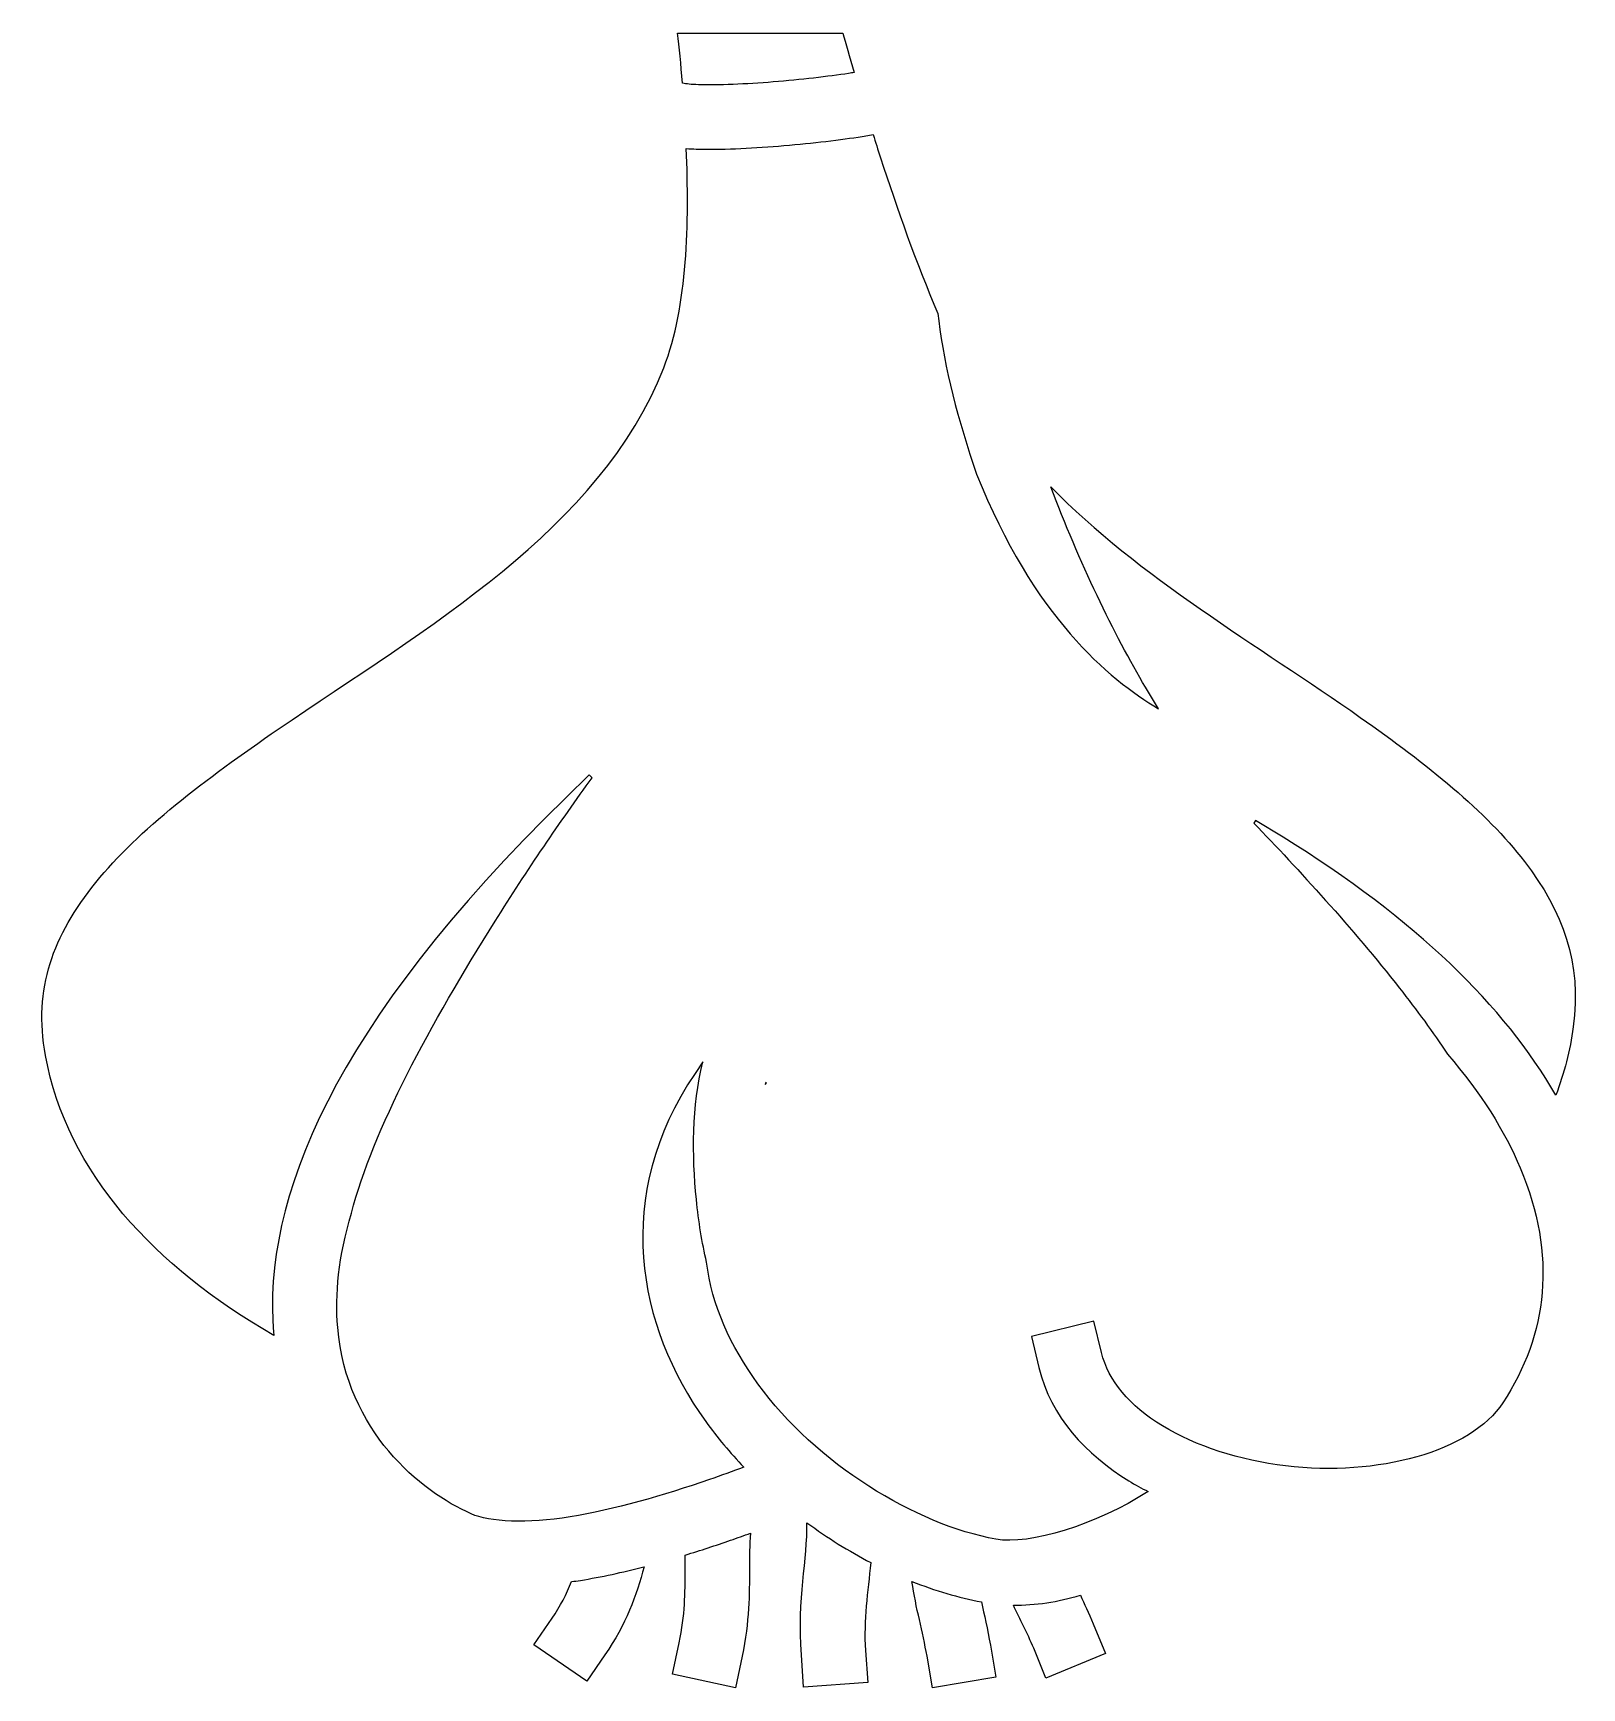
# Model space of a CAD drawing. Header units: centimetres. Extents: x -9.2 to 9, y -10 to 9.5.
import ezdxf

# ---------------------------------------------------------------- set-up
doc = ezdxf.new("R2010")
doc.units = ezdxf.units.CM
doc.header["$MEASUREMENT"] = 0
doc.layers.add('Layer 1', color=7, linetype='Continuous')

msp = doc.modelspace()

# ---------------------------------------------------------------- linework, layer by layer
at = {"layer": 'Layer 1'}
for points, knots in [([(-1.62494, 9.4961), (-1.60639, 9.3308), (-1.58644, 9.13034), (-1.56818, 8.90356), (-1.56818, 8.90356), (-1.52074, 8.89656), (-1.46373, 8.88964), (-1.38079, 8.8869), (-1.38079, 8.8869), (-1.14621, 8.87914), (-0.82004, 8.89339), (-0.49627, 8.91966), (-0.49627, 8.91966), (-0.17242, 8.94597), (0.15202, 8.98397), (0.3928, 9.02015), (0.3928, 9.02015), (0.41671, 9.02373), (0.43509, 9.02711), (0.45681, 9.03061), (0.45681, 9.03061), (0.4017, 9.21868), (0.35603, 9.37989), (0.32398, 9.49614), (0.32398, 9.49614), (0.32398, 9.49614), (-1.6249, 9.49614), (-1.6249, 9.49614), (-1.6249, 9.49614), (-1.6249, 9.49614), (-1.62494, 9.4961), (-1.62494, 9.4961)], [0, 0, 0, 0, 0.11111111, 0.11111111, 0.11111111, 0.11111111, 0.22222222, 0.22222222, 0.22222222, 0.22222222, 0.33333333, 0.33333333, 0.33333333, 0.33333333, 0.44444444, 0.44444444, 0.44444444, 0.44444444, 0.55555556, 0.55555556, 0.55555556, 0.55555556, 0.66666667, 0.66666667, 0.66666667, 0.66666667, 0.77777778, 0.77777778, 0.77777778, 0.77777778, 1, 1, 1, 1]), ([(0.68143, 8.29802), (0.62729, 8.28849), (0.56897, 8.27904), (0.50559, 8.26951), (0.50559, 8.26951), (0.24331, 8.23004), (-0.09332, 8.19082), (-0.43488, 8.16308), (-0.43488, 8.16308), (-0.77644, 8.13533), (-1.11998, 8.1188), (-1.40601, 8.12825), (-1.40601, 8.12825), (-1.4462, 8.12952), (-1.48486, 8.13154), (-1.52282, 8.13394), (-1.52282, 8.13394), (-1.48833, 7.26359), (-1.50448, 6.27707), (-1.78848, 5.54727), (-1.78848, 5.54727), (-2.52958, 3.64309), (-4.6096, 2.46753), (-6.3387, 1.28219), (-6.3387, 1.28219), (-7.20327, 0.68952), (-7.98578, 0.09828), (-8.48994, -0.52682), (-8.48994, -0.52682), (-8.99414, -1.15192), (-9.23062, -1.77415), (-9.08417, -2.56834), (-9.08417, -2.56834), (-8.82872, -3.95356), (-7.80007, -5.0587), (-6.3893, -5.87094), (-6.3893, -5.87094), (-6.39023, -5.86082), (-6.39162, -5.85099), (-6.3925, -5.84083), (-6.3925, -5.84083), (-6.52626, -4.28496), (-5.70516, -2.2089), (-2.93979, 0.47812), (-2.93979, 0.47812), (-2.93979, 0.47812), (-2.66764, 0.74251), (-2.66764, 0.74251), (-2.66764, 0.74251), (-2.66764, 0.74251), (-2.63525, 0.7092), (-2.63525, 0.7092), (-2.63525, 0.7092), (-3.00865, 0.1972), (-3.40207, -0.38266), (-3.77927, -0.98351), (-3.77927, -0.98351), (-4.53808, -2.19247), (-5.22163, -3.44266), (-5.47379, -4.42804), (-5.47379, -4.42804), (-5.62812, -4.94228), (-5.66932, -5.39073), (-5.63622, -5.77585), (-5.63622, -5.77585), (-5.53046, -7.00606), (-4.66109, -7.71022), (-4.06125, -7.9766), (-4.06125, -7.9766), (-3.84303, -8.07359), (-3.40495, -8.09383), (-2.89219, -8.01126), (-2.89219, -8.01126), (-2.37943, -7.92878), (-1.79447, -7.76028), (-1.2489, -7.57124), (-1.2489, -7.57124), (-1.11076, -7.52334), (-0.97544, -7.47425), (-0.84421, -7.42504), (-0.84421, -7.42504), (-1.0058, -7.25519), (-1.15676, -7.07505), (-1.29397, -6.88516), (-1.29397, -6.88516), (-2.1079, -5.75873), (-2.39548, -4.22213), (-1.42005, -2.77998), (-1.42005, -2.77998), (-1.42005, -2.77998), (-1.32812, -2.6442), (-1.32812, -2.6442), (-1.32812, -2.6442), (-1.45559, -3.16835), (-1.45736, -3.74048), (-1.40423, -4.26885), (-1.40423, -4.26885), (-1.3783, -4.527), (-1.33676, -4.77571), (-1.28405, -5.00789), (-1.28405, -5.00789), (-1.2232, -5.51492), (-1.0011, -5.99454), (-0.67877, -6.44059), (-0.67877, -6.44059), (0.00536, -7.38739), (1.18834, -8.10403), (2.1313, -8.27591), (2.1313, -8.27591), (2.52401, -8.34747), (3.31483, -8.10656), (3.92626, -7.71305), (3.92626, -7.71305), (3.84909, -7.67341), (3.77344, -7.63167), (3.70032, -7.58705), (3.70032, -7.58705), (3.19161, -7.27686), (2.77853, -6.83013), (2.63845, -6.25045), (2.63845, -6.25045), (2.63845, -6.25045), (2.54935, -5.88156), (2.54935, -5.88156), (2.54935, -5.88156), (2.54935, -5.88156), (3.28712, -5.70319), (3.28712, -5.70319), (3.28712, -5.70319), (3.28712, -5.70319), (3.37622, -6.07216), (3.37622, -6.07216), (3.37622, -6.07216), (3.4571, -6.40681), (3.70513, -6.70088), (4.09548, -6.93896), (4.09548, -6.93896), (4.48587, -7.177), (5.00783, -7.34377), (5.54888, -7.41023), (5.54888, -7.41023), (6.63091, -7.54293), (7.73592, -7.24143), (8.11303, -6.66457), (8.11303, -6.66457), (8.64055, -5.85769), (8.75086, -4.92986), (8.31729, -3.89443), (8.31729, -3.89443), (8.13609, -3.46166), (7.85378, -3.01076), (7.45905, -2.55362), (7.45905, -2.55362), (7.29008, -2.29614), (7.09809, -2.03398), (6.8921, -1.77153), (6.8921, -1.77153), (6.33999, -1.06783), (5.69297, -0.36637), (5.17532, 0.1744), (5.17532, 0.1744), (5.17532, 0.1744), (5.19484, 0.20611), (5.19484, 0.20611), (5.19484, 0.20611), (5.19484, 0.20611), (5.51793, 0.00699), (5.51793, 0.00699), (5.51793, 0.00699), (7.08186, -0.95621), (8.13643, -1.99034), (8.73695, -3.03627), (8.73695, -3.03627), (8.83562, -2.77727), (8.90562, -2.50875), (8.94302, -2.23111), (8.94302, -2.23111), (9.04477, -1.47588), (8.8217, -0.87225), (8.36684, -0.27903), (8.36684, -0.27903), (7.91197, 0.31419), (7.21549, 0.87144), (6.4299, 1.42211), (6.4299, 1.42211), (5.22659, 2.26555), (3.81515, 3.08226), (2.77731, 4.14258), (2.77731, 4.14258), (3.10926, 3.26886), (3.52916, 2.38881), (3.89636, 1.77654), (3.89636, 1.77654), (3.89636, 1.77654), (4.04825, 1.52341), (4.04825, 1.52341), (4.04825, 1.52341), (3.45883, 1.87564), (2.57389, 2.60907), (1.90304, 4.29123), (1.90304, 4.29123), (1.90304, 4.29123), (1.90304, 4.29153), (1.90304, 4.29153), (1.90304, 4.29153), (1.68419, 4.9265), (1.52007, 5.55404), (1.45585, 6.10256), (1.45585, 6.10256), (1.45585, 6.10256), (1.44598, 6.18664), (1.44598, 6.18664), (1.44598, 6.18664), (1.19209, 6.77639), (0.96227, 7.43181), (0.76872, 8.02456), (0.76872, 8.02456), (0.73659, 8.12306), (0.71011, 8.20782), (0.68143, 8.29802)], [0, 0, 0, 0, 0.01785714, 0.01785714, 0.01785714, 0.01785714, 0.03571429, 0.03571429, 0.03571429, 0.03571429, 0.05357143, 0.05357143, 0.05357143, 0.05357143, 0.07142857, 0.07142857, 0.07142857, 0.07142857, 0.08928571, 0.08928571, 0.08928571, 0.08928571, 0.10714286, 0.10714286, 0.10714286, 0.10714286, 0.125, 0.125, 0.125, 0.125, 0.14285714, 0.14285714, 0.14285714, 0.14285714, 0.16071429, 0.16071429, 0.16071429, 0.16071429, 0.17857143, 0.17857143, 0.17857143, 0.17857143, 0.19642857, 0.19642857, 0.19642857, 0.19642857, 0.21428571, 0.21428571, 0.21428571, 0.21428571, 0.23214286, 0.23214286, 0.23214286, 0.23214286, 0.25, 0.25, 0.25, 0.25, 0.26785714, 0.26785714, 0.26785714, 0.26785714, 0.28571429, 0.28571429, 0.28571429, 0.28571429, 0.30357143, 0.30357143, 0.30357143, 0.30357143, 0.32142857, 0.32142857, 0.32142857, 0.32142857, 0.33928571, 0.33928571, 0.33928571, 0.33928571, 0.35714286, 0.35714286, 0.35714286, 0.35714286, 0.375, 0.375, 0.375, 0.375, 0.39285714, 0.39285714, 0.39285714, 0.39285714, 0.41071429, 0.41071429, 0.41071429, 0.41071429, 0.42857143, 0.42857143, 0.42857143, 0.42857143, 0.44642857, 0.44642857, 0.44642857, 0.44642857, 0.46428571, 0.46428571, 0.46428571, 0.46428571, 0.48214286, 0.48214286, 0.48214286, 0.48214286, 0.5, 0.5, 0.5, 0.5, 0.51785714, 0.51785714, 0.51785714, 0.51785714, 0.53571429, 0.53571429, 0.53571429, 0.53571429, 0.55357143, 0.55357143, 0.55357143, 0.55357143, 0.57142857, 0.57142857, 0.57142857, 0.57142857, 0.58928571, 0.58928571, 0.58928571, 0.58928571, 0.60714286, 0.60714286, 0.60714286, 0.60714286, 0.625, 0.625, 0.625, 0.625, 0.64285714, 0.64285714, 0.64285714, 0.64285714, 0.66071429, 0.66071429, 0.66071429, 0.66071429, 0.67857143, 0.67857143, 0.67857143, 0.67857143, 0.69642857, 0.69642857, 0.69642857, 0.69642857, 0.71428571, 0.71428571, 0.71428571, 0.71428571, 0.73214286, 0.73214286, 0.73214286, 0.73214286, 0.75, 0.75, 0.75, 0.75, 0.76785714, 0.76785714, 0.76785714, 0.76785714, 0.78571429, 0.78571429, 0.78571429, 0.78571429, 0.80357143, 0.80357143, 0.80357143, 0.80357143, 0.82142857, 0.82142857, 0.82142857, 0.82142857, 0.83928571, 0.83928571, 0.83928571, 0.83928571, 0.85714286, 0.85714286, 0.85714286, 0.85714286, 0.875, 0.875, 0.875, 0.875, 0.89285714, 0.89285714, 0.89285714, 0.89285714, 0.91071429, 0.91071429, 0.91071429, 0.91071429, 0.92857143, 0.92857143, 0.92857143, 0.92857143, 0.94642857, 0.94642857, 0.94642857, 0.94642857, 0.96428571, 0.96428571, 0.96428571, 0.96428571, 1, 1, 1, 1]), ([(-0.58613, -2.88576), (-0.58613, -2.88576), (-0.57867, -2.89082), (-0.57867, -2.89082), (-0.57867, -2.89082), (-0.57867, -2.89082), (-0.59157, -2.90992), (-0.59157, -2.90992), (-0.59157, -2.90992), (-0.5898, -2.90178), (-0.5879, -2.89377), (-0.58609, -2.88572), (-0.58609, -2.88572), (-0.58609, -2.88572), (-0.58613, -2.88576), (-0.58613, -2.88576)], [0, 0, 0, 0, 0.2, 0.2, 0.2, 0.2, 0.4, 0.4, 0.4, 0.4, 0.6, 0.6, 0.6, 0.6, 1, 1, 1, 1]), ([(-0.09901, -8.08128), (-0.09247, -8.51287), (-0.21329, -8.97292), (-0.16555, -9.64124), (-0.16555, -9.64124), (-0.16555, -9.64124), (-0.13856, -10.0197), (-0.13856, -10.0197), (-0.13856, -10.0197), (-0.13856, -10.0197), (0.61852, -9.9656), (0.61852, -9.9656), (0.61852, -9.9656), (0.61852, -9.9656), (0.59153, -9.58706), (0.59153, -9.58706), (0.59153, -9.58706), (0.56581, -9.22737), (0.62202, -8.8982), (0.65267, -8.55028), (0.65267, -8.55028), (0.39481, -8.41627), (0.14227, -8.25903), (-0.09902, -8.08129), (-0.09902, -8.08129), (-0.09902, -8.08129), (-0.09901, -8.08128), (-0.09901, -8.08128)], [0, 0, 0, 0, 0.125, 0.125, 0.125, 0.125, 0.25, 0.25, 0.25, 0.25, 0.375, 0.375, 0.375, 0.375, 0.5, 0.5, 0.5, 0.5, 0.625, 0.625, 0.625, 0.625, 0.75, 0.75, 0.75, 0.75, 1, 1, 1, 1]), ([(-0.76413, -8.20433), (-0.84201, -8.23258), (-0.9207, -8.26062), (-1.00057, -8.28833), (-1.00057, -8.28833), (-1.17527, -8.34884), (-1.35453, -8.40724), (-1.53556, -8.46257), (-1.53556, -8.46257), (-1.53649, -8.52034), (-1.53695, -8.57697), (-1.53704, -8.63175), (-1.53704, -8.63175), (-1.53746, -8.91503), (-1.53645, -9.16475), (-1.60746, -9.4983), (-1.60746, -9.4983), (-1.60746, -9.4983), (-1.68657, -9.8695), (-1.68657, -9.8695), (-1.68657, -9.8695), (-1.68657, -9.8695), (-0.9442, -10.02763), (-0.9442, -10.02763), (-0.9442, -10.02763), (-0.9442, -10.02763), (-0.86518, -9.65643), (-0.86518, -9.65643), (-0.86518, -9.65643), (-0.77713, -9.2431), (-0.77848, -8.9133), (-0.77802, -8.63301), (-0.77802, -8.63301), (-0.77772, -8.48121), (-0.77659, -8.34458), (-0.7641, -8.20425), (-0.7641, -8.20425), (-0.7641, -8.20425), (-0.76413, -8.20433), (-0.76413, -8.20433)], [0, 0, 0, 0, 0.09090909, 0.09090909, 0.09090909, 0.09090909, 0.18181818, 0.18181818, 0.18181818, 0.18181818, 0.27272727, 0.27272727, 0.27272727, 0.27272727, 0.36363636, 0.36363636, 0.36363636, 0.36363636, 0.45454545, 0.45454545, 0.45454545, 0.45454545, 0.54545455, 0.54545455, 0.54545455, 0.54545455, 0.63636364, 0.63636364, 0.63636364, 0.63636364, 0.72727273, 0.72727273, 0.72727273, 0.72727273, 0.81818182, 0.81818182, 0.81818182, 0.81818182, 1, 1, 1, 1]), ([(-2.02221, -8.6002), (-2.27429, -8.66548), (-2.52612, -8.7211), (-2.7717, -8.76061), (-2.7717, -8.76061), (-2.80754, -8.76639), (-2.84296, -8.77098), (-2.87855, -8.77621), (-2.87855, -8.77621), (-2.93573, -8.9222), (-3.00843, -9.06548), (-3.10685, -9.20771), (-3.10685, -9.20771), (-3.10685, -9.20771), (-3.32275, -9.51988), (-3.32275, -9.51988), (-3.32275, -9.51988), (-3.32275, -9.51988), (-2.69845, -9.95164), (-2.69845, -9.95164), (-2.69845, -9.95164), (-2.69845, -9.95164), (-2.48255, -9.63951), (-2.48255, -9.63951), (-2.48255, -9.63951), (-2.23785, -9.28581), (-2.10683, -8.93539), (-2.02208, -8.6002), (-2.02208, -8.6002), (-2.02208, -8.6002), (-2.02221, -8.6002), (-2.02221, -8.6002)], [0, 0, 0, 0, 0.11111111, 0.11111111, 0.11111111, 0.11111111, 0.22222222, 0.22222222, 0.22222222, 0.22222222, 0.33333333, 0.33333333, 0.33333333, 0.33333333, 0.44444444, 0.44444444, 0.44444444, 0.44444444, 0.55555556, 0.55555556, 0.55555556, 0.55555556, 0.66666667, 0.66666667, 0.66666667, 0.66666667, 0.77777778, 0.77777778, 0.77777778, 0.77777778, 1, 1, 1, 1]), ([(1.1387, -8.77267), (1.18635, -9.09079), (1.26723, -9.36429), (1.3172, -9.65584), (1.3172, -9.65584), (1.3172, -9.65584), (1.38138, -10.02987), (1.38138, -10.02987), (1.38138, -10.02987), (1.38138, -10.02987), (2.12952, -9.90168), (2.12952, -9.90168), (2.12952, -9.90168), (2.12952, -9.90168), (2.06534, -9.52752), (2.06534, -9.52752), (2.06534, -9.52752), (2.03177, -9.33165), (1.9934, -9.16816), (1.95844, -9.01539), (1.95844, -9.01539), (1.68814, -8.96352), (1.41262, -8.88163), (1.13869, -8.77267), (1.13869, -8.77267), (1.13869, -8.77267), (1.1387, -8.77267), (1.1387, -8.77267)], [0, 0, 0, 0, 0.125, 0.125, 0.125, 0.125, 0.25, 0.25, 0.25, 0.25, 0.375, 0.375, 0.375, 0.375, 0.5, 0.5, 0.5, 0.5, 0.625, 0.625, 0.625, 0.625, 0.75, 0.75, 0.75, 0.75, 1, 1, 1, 1]), ([(3.12735, -8.9367), (2.86178, -9.01399), (2.59494, -9.05671), (2.33628, -9.05405), (2.33628, -9.05405), (2.41303, -9.22133), (2.50023, -9.37883), (2.57609, -9.56276), (2.57609, -9.56276), (2.57609, -9.56276), (2.72073, -9.9136), (2.72073, -9.9136), (2.72073, -9.9136), (2.72073, -9.9136), (3.42249, -9.62433), (3.42249, -9.62433), (3.42249, -9.62433), (3.42249, -9.62433), (3.27777, -9.27349), (3.27777, -9.27349), (3.27777, -9.27349), (3.22447, -9.14416), (3.17404, -9.03554), (3.1274, -8.93669), (3.1274, -8.93669), (3.1274, -8.93669), (3.12735, -8.9367), (3.12735, -8.9367)], [0, 0, 0, 0, 0.125, 0.125, 0.125, 0.125, 0.25, 0.25, 0.25, 0.25, 0.375, 0.375, 0.375, 0.375, 0.5, 0.5, 0.5, 0.5, 0.625, 0.625, 0.625, 0.625, 0.75, 0.75, 0.75, 0.75, 1, 1, 1, 1])]:
    msp.add_open_spline(points, degree=3, knots=knots, dxfattribs=at)

doc.saveas('drawing.dxf')
